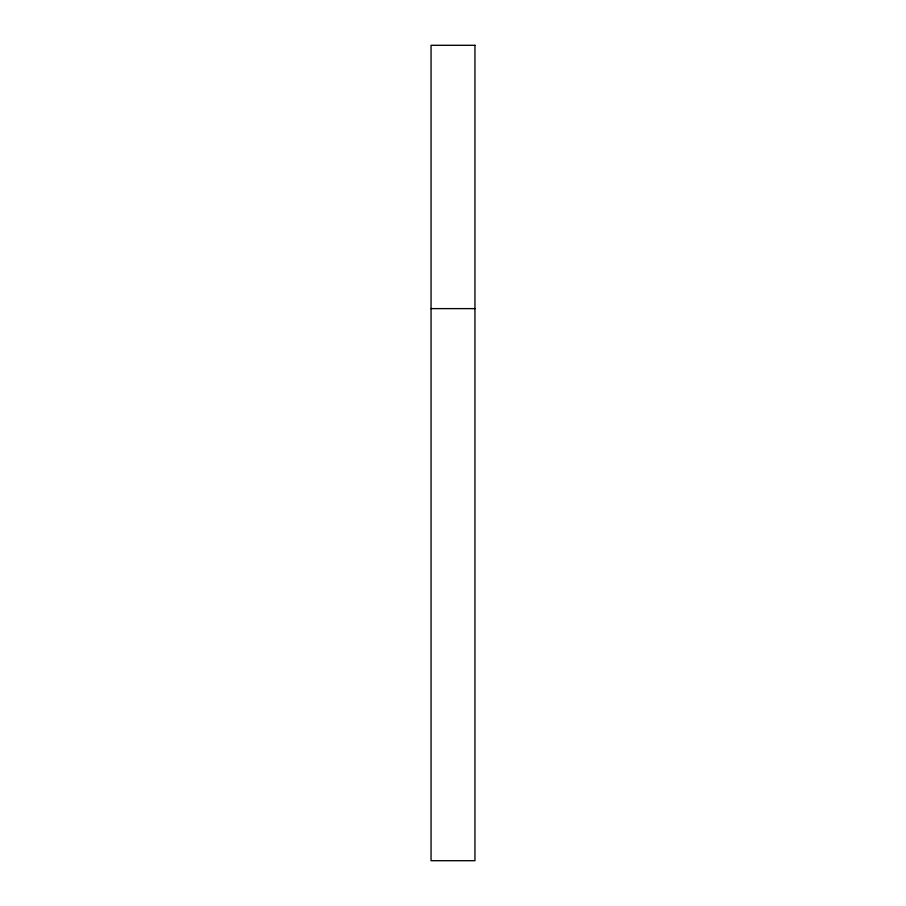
<?xml version="1.0" encoding="UTF-8"?>
<svg xmlns="http://www.w3.org/2000/svg" width="906" height="906" viewBox="0 0 906 906"><rect width="100%" height="100%" fill="white"/><g stroke="black" fill="none" stroke-linecap="round" stroke-linejoin="round"><path stroke-width="1.36" d="M431.052 308.618L474.948 308.618M474.948 45.3L431.052 45.3L431.052 860.7L474.948 860.7L474.948 45.3"/></g></svg>
